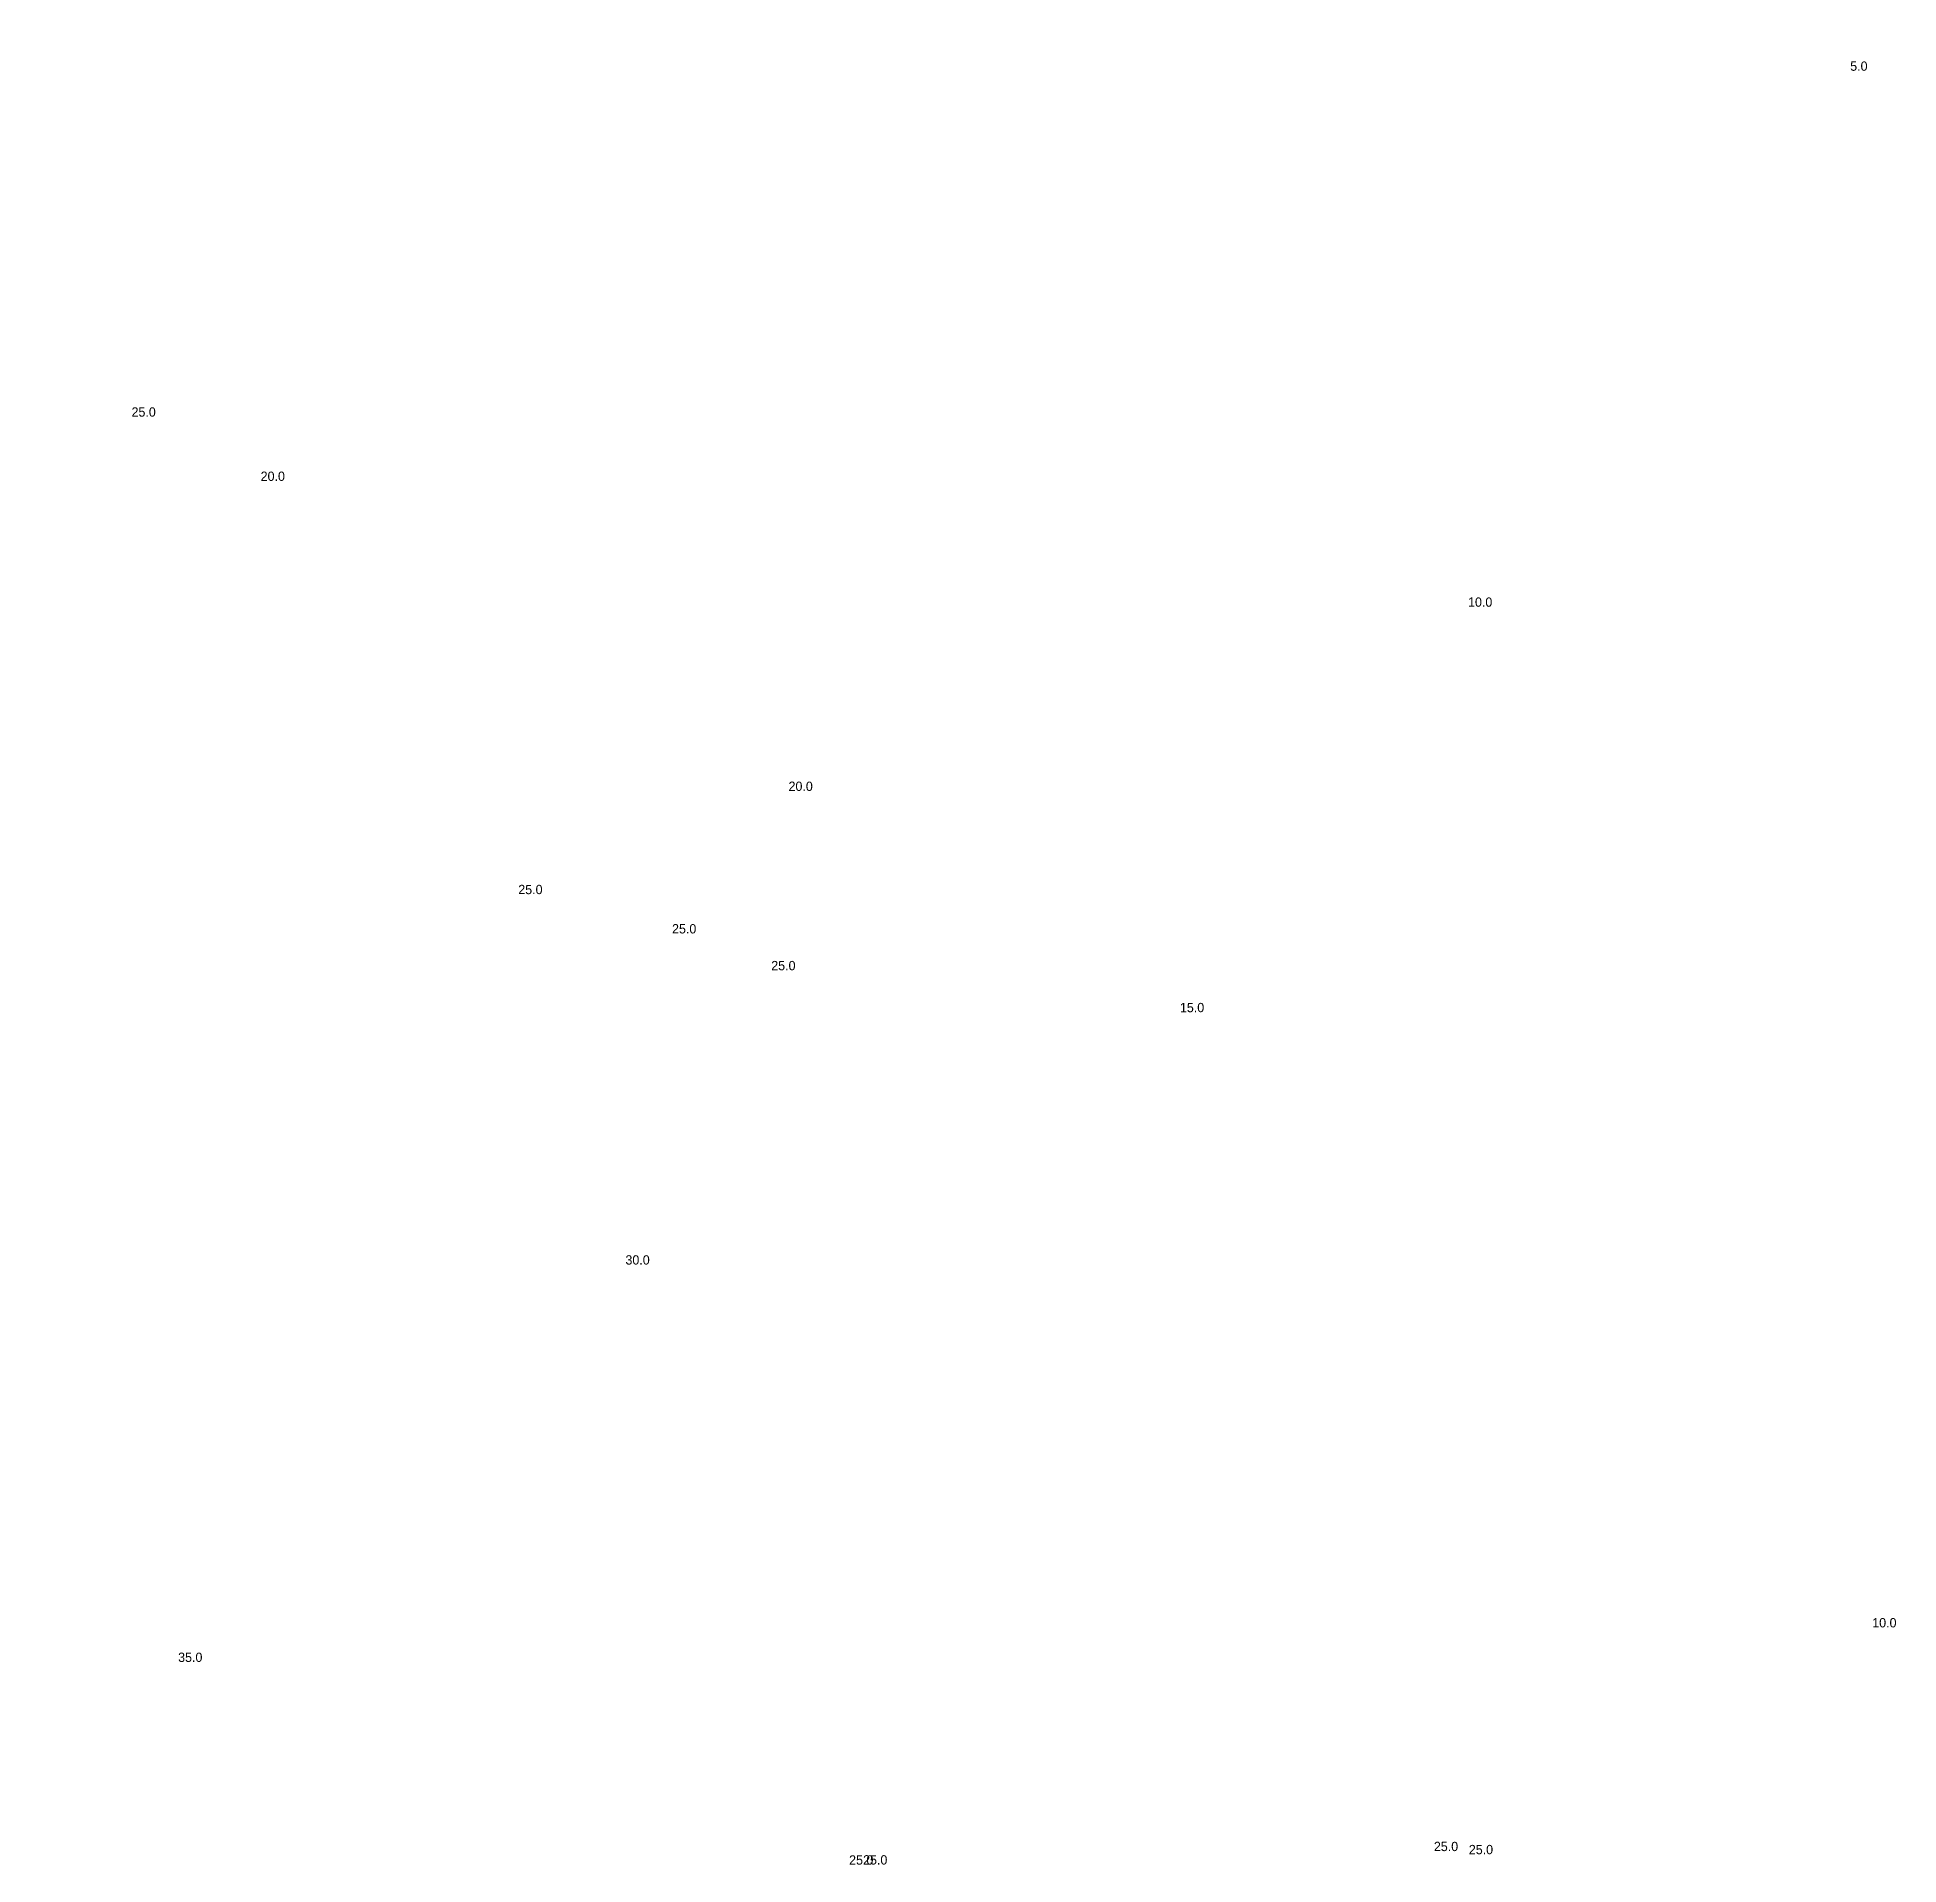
# Model space of a CAD drawing. Extents: x 0 to 400, y -1 to 391.
import ezdxf

# ---------------------------------------------------------------- set-up
doc = ezdxf.new("R2010")
doc.units = 0
doc.header["$MEASUREMENT"] = 0
doc.layers.add('TPX_RELIEF_CONTOUR_LINES_TEXT', color=7, linetype='CONTINUOUS', lineweight=0, true_color=0x000000)

msp = doc.modelspace()

# ---------------------------------------------------------------- texts
at = {"layer": 'TPX_RELIEF_CONTOUR_LINES_TEXT'}
for s, p in [('5.0', (389.09, 383.99, 5)), ('25.0', (20.24, 309.78, 25)), ('20.0', (47.95, 295.99, 20)), ('10.0', (307.07, 268.99, 10)), ('20.0', (161.24, 229.47, 20)), ('25.0', (103.24, 207.32, 25)), ('25.0', (136.24, 198.89, 25)), ('25.0', (157.53, 190.99, 25)), ('15.0', (245.24, 181.99, 15)), ('30.0', (126.24, 127.84, 30)), ('10.0', (393.82, 49.99, 10)), ('35.0', (30.24, 42.58, 35)), ('25.0', (299.74, 1.99, 25)), ('25.0', (174.24, -0.91, 25)), ('25.0', (177.24, -0.89, 25)), ('25.0', (307.24, 1.32, 25))]:
    msp.add_text(s, height=2, dxfattribs=at).set_placement(p)

doc.saveas('drawing.dxf')
